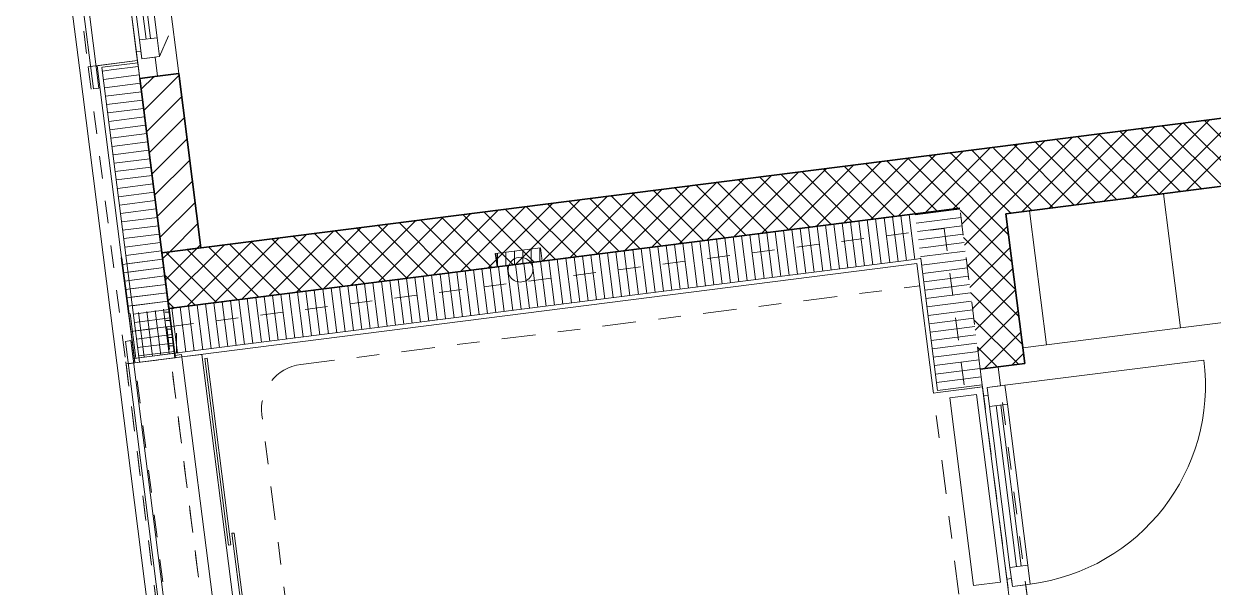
# Model space of a CAD drawing. Header units: metres. Extents: x 2713679.5 to 2713747.3, y 1226017.1 to 1226104.2.
# Drawn here: x 2713685.82 to 2713691.1, y 1226066.87 to 1226069.37 of the extents above; entities that cross this region are included whole.
import ezdxf

# ---------------------------------------------------------------- set-up
doc = ezdxf.new("R2010")
doc.units = ezdxf.units.M
doc.header["$MEASUREMENT"] = 0
doc.linetypes.add('Strich 2_1mm', pattern=[0.15, 0.1, -0.05])
doc.linetypes.add('Strichpunkt 3_1_1mm Achsen', pattern=[0.25, 0.15, -0.05, 0, -0.05])
doc.layers.add('plangrafiken', color=251, linetype='Continuous')
doc.layers.add('waende_stuetzen', color=250, linetype='Continuous')

msp = doc.modelspace()

# ---------------------------------------------------------------- linework, layer by layer
at = {"layer": 'plangrafiken', "color": 7, "linetype": 'Continuous', "lineweight": 13}
for p, q in [((2713685.8573, 1226071.2239), (2713686.1292, 1226069.0811)), ((2713686.154, 1226069.0843), (2713685.8821, 1226071.2271)), ((2713686.1292, 1226069.0811), (2713686.154, 1226069.0843)), ((2713690.8806, 1226068.6156), (2713691.4759, 1226068.6912)), ((2713690.2854, 1226068.5401), (2713690.8806, 1226068.6156)), ((2713690.9562, 1226068.0204), (2713690.8806, 1226068.6156)), ((2713690.1812, 1226068.5269), (2713690.2854, 1226068.5401)), ((2713690.2568, 1226067.9316), (2713690.1812, 1226068.5269)), ((2713690.2854, 1226068.5401), (2713690.361, 1226067.9449)), ((2713687.9236, 1226068.2908), (2713687.9236, 1226068.3512)), ((2713687.9611, 1226068.2955), (2713687.9611, 1226068.356)), ((2713687.9986, 1226068.3003), (2713687.9986, 1226068.3608)), ((2713688.0361, 1226068.305), (2713688.0361, 1226068.3655)), ((2713688.0736, 1226068.3098), (2713688.0736, 1226068.3703)), ((2713688.1111, 1226068.3145), (2713688.1111, 1226068.375)), ((2713686.4466, 1226068.0896), (2713686.4667, 1226068.0896)), ((2713691.5514, 1226068.0959), (2713690.9562, 1226068.0204)), ((2713686.4513, 1226068.0521), (2713686.4715, 1226068.0521)), ((2713686.4561, 1226068.0146), (2713686.4763, 1226068.0146)), ((2713690.9562, 1226068.0204), (2713690.361, 1226067.9449)), ((2713686.2963, 1226067.9633), (2713686.2715, 1226067.9601)), ((2713686.2715, 1226067.9601), (2713686.9866, 1226062.3253)), ((2713687.0114, 1226062.3285), (2713686.2963, 1226067.9633)), ((2713686.4609, 1226067.9771), (2713686.481, 1226067.9771)), ((2713686.4986, 1226067.9083), (2713686.4986, 1226067.9972)), ((2713686.4656, 1226067.9396), (2713686.4858, 1226067.9396)), ((2713690.361, 1226067.9449), (2713690.2568, 1226067.9316)), ((2713686.5222, 1226067.8911), (2713686.6115, 1226067.9025)), ((2713686.6115, 1226067.9025), (2713687.297, 1226062.5008)), ((2713689.9322, 1226067.709), (2713690.0513, 1226067.7241)), ((2713690.038, 1226066.8757), (2713689.9322, 1226067.709)), ((2713690.0513, 1226067.7241), (2713690.157, 1226066.8908)), ((2713690.157, 1226066.8908), (2713690.038, 1226066.8757))]:
    msp.add_line(p, q, dxfattribs=at)
at = {"layer": 'plangrafiken', "color": 7, "linetype": 'Continuous', "lineweight": 18}
for p, q in [((2713687.9155, 1226068.3502), (2713688.1139, 1226068.3754)), ((2713688.1139, 1226068.3754), (2713688.1214, 1226068.3159)), ((2713686.2613, 1226068.2791), (2713686.2893, 1226068.0577)), ((2713688.1214, 1226068.3159), (2713687.923, 1226068.2907)), ((2713686.4899, 1226067.9072), (2713686.4647, 1226068.1056)), ((2713686.3312, 1226067.8871), (2713686.5072, 1226067.9094)), ((2713686.3138, 1226067.8647), (2713686.5097, 1226067.8896))]:
    msp.add_line(p, q, dxfattribs=at)
at = {"layer": 'plangrafiken', "color": 7, "linetype": 'Continuous', "lineweight": 35}
for p, q in [((2713687.9155, 1226068.3502), (2713687.923, 1226068.2907)), ((2713686.4647, 1226068.1056), (2713686.4846, 1226068.1081))]:
    msp.add_line(p, q, dxfattribs=at)
at = {"layer": 'plangrafiken', "color": 7, "linetype": 'Strichpunkt 3_1_1mm Achsen', "lineweight": 18}
for p, q in [((2713687.0506, 1226067.8574), (2713689.7986, 1226068.2061)), ((2713687.5031, 1226062.7034), (2713686.8774, 1226067.6338))]:
    msp.add_line(p, q, dxfattribs=at)
at = {"layer": 'plangrafiken', "color": 7, "linetype": 'Strich 2_1mm', "lineweight": 13}
for p, q in [((2713686.2962, 1226068.0036), (2713686.4549, 1226068.0237)), ((2713686.4549, 1226068.0237), (2713687.1751, 1226062.3492)), ((2713687.0163, 1226062.3291), (2713686.2962, 1226068.0036))]:
    msp.add_line(p, q, dxfattribs=at)
at = {"layer": 'plangrafiken', "color": 7, "linetype": 'Continuous', "lineweight": 18}
for start, end in [(7.2326, 187.2326), (187.2326, 7.2326)]:
    msp.add_arc((2713688.0254, 1226068.2785), 0.055, start, end, dxfattribs=at)
at = {"layer": 'plangrafiken', "color": 7, "linetype": 'Strichpunkt 3_1_1mm Achsen', "lineweight": 18}
msp.add_arc((2713687.0758, 1226067.659), 0.2, 97.2326, 187.2326, dxfattribs=at)
at = {"layer": 'waende_stuetzen', "color": 7, "linetype": 'Continuous', "lineweight": 13}
for p, q in [((2713686.5086, 1226069.1494), (2713686.2417, 1226071.2526)), ((2713686.0782, 1226071.1512), (2713686.325, 1226069.2068)), ((2713685.8203, 1226071.1184), (2713686.067, 1226069.174)), ((2713686.0832, 1226071.1115), (2713686.3199, 1226069.2465)), ((2713686.1909, 1226070.4221), (2713686.3335, 1226069.2986)), ((2713686.2207, 1226070.4258), (2713686.3632, 1226069.3024)), ((2713686.3831, 1226069.3049), (2713686.2405, 1226070.4284)), ((2713686.4128, 1226069.3086), (2713686.2703, 1226070.4321)), ((2713686.4128, 1226069.3086), (2713686.3335, 1226069.2986)), ((2713686.3335, 1226069.2986), (2713686.3442, 1226069.2143)), ((2713686.4235, 1226069.2243), (2713686.4128, 1226069.3086)), ((2713686.3398, 1226069.249), (2713686.3199, 1226069.2465)), ((2713686.3199, 1226069.2465), (2713686.335, 1226069.1274)), ((2713686.3442, 1226069.2143), (2713686.3398, 1226069.249)), ((2713686.325, 1226069.2068), (2713686.4912, 1226067.8973)), ((2713686.3442, 1226069.2143), (2713686.4235, 1226069.2243)), ((2713686.4037, 1226069.2218), (2713686.3442, 1226069.2143)), ((2713686.4144, 1226069.1375), (2713686.4037, 1226069.2218)), ((2713686.067, 1226069.174), (2713686.2332, 1226067.8645)), ((2713686.2332, 1226067.8645), (2713686.937, 1226062.319)), ((2713686.4912, 1226067.8973), (2713686.5209, 1226067.9011)), ((2713686.5209, 1226067.9011), (2713687.2247, 1226062.3555)), ((2713686.6338, 1226067.8851), (2713686.6239, 1226067.8839)), ((2713686.6239, 1226067.8839), (2713686.729, 1226067.0555)), ((2713686.7389, 1226067.0568), (2713686.6338, 1226067.8851)), ((2713690.1771, 1226067.7653), (2713691.06, 1226067.8773)), ((2713690.0672, 1226067.837), (2713690.0823, 1226067.718)), ((2713690.1573, 1226067.7628), (2713690.1466, 1226067.8471)), ((2713690.1771, 1226067.7653), (2713690.0977, 1226067.7552)), ((2713690.0977, 1226067.7552), (2713690.1573, 1226067.7628)), ((2713690.1021, 1226067.7205), (2713690.0977, 1226067.7552)), ((2713690.0977, 1226067.7552), (2713690.1084, 1226067.6709)), ((2713690.1878, 1226067.681), (2713690.1771, 1226067.7653)), ((2713690.0823, 1226067.718), (2713690.1021, 1226067.7205)), ((2713690.0823, 1226067.718), (2713690.1855, 1226066.9045)), ((2713690.1084, 1226067.6709), (2713690.1878, 1226067.681)), ((2713690.1084, 1226067.6709), (2713690.1991, 1226066.9566)), ((2713690.1382, 1226067.6747), (2713690.2288, 1226066.9604)), ((2713690.2487, 1226066.9629), (2713690.158, 1226067.6772)), ((2713690.2784, 1226066.9667), (2713690.1878, 1226067.681)), ((2713686.7545, 1226067.1092), (2713686.7445, 1226067.1079)), ((2713686.7445, 1226067.1079), (2713686.8642, 1226066.1655)), ((2713686.8741, 1226066.1667), (2713686.7545, 1226067.1092)), ((2713686.729, 1226067.0555), (2713686.7389, 1226067.0568)), ((2713690.2784, 1226066.9667), (2713690.1991, 1226066.9566)), ((2713690.1991, 1226066.9566), (2713690.2098, 1226066.8723)), ((2713690.2891, 1226066.8824), (2713690.2784, 1226066.9667)), ((2713690.2054, 1226066.907), (2713690.1855, 1226066.9045)), ((2713690.1855, 1226066.9045), (2713690.2006, 1226066.7854)), ((2713690.2098, 1226066.8723), (2713690.2054, 1226066.907)), ((2713690.2098, 1226066.8723), (2713690.2891, 1226066.8824)), ((2713690.2693, 1226066.8798), (2713690.2098, 1226066.8723)), ((2713690.28, 1226066.7955), (2713690.2693, 1226066.8798))]:
    msp.add_line(p, q, dxfattribs=at)
at = {"layer": 'waende_stuetzen', "color": 7, "linetype": 'Strich 2_1mm', "lineweight": 13}
for p, q in [((2713685.86, 1226071.1235), (2713686.1067, 1226069.1791)), ((2713686.4235, 1226069.2243), (2713686.9276, 1226070.4253)), ((2713686.1067, 1226069.1791), (2713686.2729, 1226067.8696)), ((2713689.8972, 1226068.5412), (2713686.4647, 1226068.1056)), ((2713689.9765, 1226068.5513), (2713689.8972, 1226068.5412)), ((2713690.0672, 1226067.837), (2713689.9765, 1226068.5513)), ((2713686.4748, 1226068.0262), (2713689.9073, 1226068.4618)), ((2713689.9073, 1226068.4618), (2713689.9979, 1226067.7476)), ((2713686.4647, 1226068.1056), (2713686.4748, 1226068.0262)), ((2713686.2729, 1226067.8696), (2713686.9767, 1226062.3241)), ((2713686.2742, 1226067.8597), (2713686.294, 1226067.8622)), ((2713686.2742, 1226067.8597), (2713686.9767, 1226062.3241)), ((2713686.294, 1226067.8622), (2713686.3138, 1226067.8647)), ((2713686.3138, 1226067.8647), (2713686.4726, 1226067.8848)), ((2713687.1751, 1226062.3492), (2713686.4726, 1226067.8848)), ((2713690.28, 1226066.7955), (2713690.1466, 1226067.8471)), ((2713689.9979, 1226067.7476), (2713690.0773, 1226067.7576)), ((2713690.0773, 1226067.7576), (2713690.1906, 1226066.8648))]:
    msp.add_line(p, q, dxfattribs=at)
at = {"layer": 'waende_stuetzen', "color": 7, "linetype": 'Continuous', "lineweight": 18}
for p, q in [((2713686.1067, 1226069.1791), (2713686.1266, 1226069.1816)), ((2713686.1266, 1226069.1816), (2713686.325, 1226069.2068)), ((2713686.1464, 1226069.1841), (2713686.1662, 1226069.1866)), ((2713686.1464, 1226069.1841), (2713686.3138, 1226067.8647)), ((2713686.325, 1226069.2068), (2713686.1662, 1226069.1866)), ((2713686.17, 1226069.177), (2713686.1675, 1226069.1767)), ((2713686.1675, 1226069.1767), (2713686.1763, 1226069.1073)), ((2713686.3262, 1226069.1969), (2713686.17, 1226069.177)), ((2713686.325, 1226069.2068), (2713686.335, 1226069.1274)), ((2713686.325, 1226069.2068), (2713686.3262, 1226069.1969)), ((2713686.3262, 1226069.1969), (2713686.335, 1226069.1274)), ((2713686.1763, 1226069.1073), (2713686.3337, 1226067.8672)), ((2713686.3138, 1226067.8647), (2713689.786, 1226068.3053)), ((2713686.4899, 1226067.9072), (2713689.7835, 1226068.3252)), ((2713689.8012, 1226068.3274), (2713689.7835, 1226068.3252)), ((2713689.786, 1226068.3053), (2713689.8578, 1226067.7399)), ((2713689.8033, 1226068.3277), (2713689.8012, 1226068.3274)), ((2713689.8033, 1226068.3277), (2713689.8776, 1226067.7424)), ((2713686.3113, 1226067.8845), (2713686.2861, 1226068.0829)), ((2713686.3113, 1226067.8845), (2713686.4899, 1226067.9072)), ((2713686.2742, 1226067.8597), (2713686.4924, 1226067.8874)), ((2713686.3138, 1226067.8647), (2713686.3113, 1226067.8845)), ((2713686.3138, 1226067.8647), (2713686.3337, 1226067.8672)), ((2713690.076, 1226067.7676), (2713690.0672, 1226067.837)), ((2713689.8776, 1226067.7424), (2713690.076, 1226067.7676)), ((2713689.8789, 1226067.7325), (2713690.0773, 1226067.7576)), ((2713690.076, 1226067.7676), (2713690.0773, 1226067.7576)), ((2713689.8578, 1226067.7399), (2713689.859, 1226067.7299)), ((2713689.859, 1226067.7299), (2713689.8789, 1226067.7325))]:
    msp.add_line(p, q, dxfattribs=at)
at = {"layer": 'waende_stuetzen', "color": 18, "linetype": 'Continuous', "lineweight": 0, "true_color": 0x000000}
for p, q in [((2713686.209, 1226069.1653), (2713686.3283, 1226069.1804)), ((2713686.1696, 1226069.1603), (2713686.209, 1226069.1653)), ((2713686.1743, 1226069.1231), (2713686.2975, 1226069.1387)), ((2713686.2975, 1226069.1387), (2713686.333, 1226069.1432)), ((2713686.3411, 1226069.0794), (2713686.397, 1226069.1353)), ((2713686.3531, 1226068.9853), (2713686.5096, 1226069.1418)), ((2713686.179, 1226069.0859), (2713686.3378, 1226069.106)), ((2713686.1837, 1226069.0487), (2713686.3425, 1226069.0688)), ((2713686.1885, 1226069.0115), (2713686.3472, 1226069.0316)), ((2713686.365, 1226068.8912), (2713686.5216, 1226069.0477)), ((2713686.1932, 1226068.9743), (2713686.3519, 1226068.9944)), ((2713690.9813, 1226068.6284), (2713691.3276, 1226068.9747)), ((2713686.1979, 1226068.9371), (2713686.3566, 1226068.9572)), ((2713686.2026, 1226068.8999), (2713686.3614, 1226068.92)), ((2713686.377, 1226068.7971), (2713686.5335, 1226068.9536)), ((2713690.4953, 1226068.5667), (2713690.8417, 1226068.9131)), ((2713690.6168, 1226068.5821), (2713690.9632, 1226068.9285)), ((2713690.7383, 1226068.5976), (2713691.0847, 1226068.9439)), ((2713690.8598, 1226068.613), (2713691.2061, 1226068.9593)), ((2713691.1437, 1226068.649), (2713690.8754, 1226068.9174)), ((2713691.2379, 1226068.6609), (2713690.9695, 1226068.9293)), ((2713691.332, 1226068.6729), (2713691.0636, 1226068.9412)), ((2713686.2074, 1226068.8627), (2713686.3661, 1226068.8828)), ((2713686.3889, 1226068.7029), (2713686.5454, 1226068.8595)), ((2713690.1763, 1226068.5659), (2713690.4772, 1226068.8668)), ((2713690.2524, 1226068.5359), (2713690.5987, 1226068.8822)), ((2713690.3739, 1226068.5513), (2713690.7202, 1226068.8977)), ((2713690.7673, 1226068.6012), (2713690.4989, 1226068.8696)), ((2713690.8614, 1226068.6132), (2713690.593, 1226068.8815)), ((2713690.9555, 1226068.6251), (2713690.6871, 1226068.8935)), ((2713691.0496, 1226068.6371), (2713690.7813, 1226068.9054)), ((2713686.2121, 1226068.8255), (2713686.3708, 1226068.8456)), ((2713686.2168, 1226068.7883), (2713686.3755, 1226068.8084)), ((2713689.9496, 1226068.7635), (2713689.9913, 1226068.8052)), ((2713689.9616, 1226068.6693), (2713690.1128, 1226068.8206)), ((2713690.0905, 1226068.7476), (2713690.0283, 1226068.8099)), ((2713690.1338, 1226068.8104), (2713690.1224, 1226068.8218)), ((2713690.1469, 1226068.7973), (2713690.1338, 1226068.8104)), ((2713690.1524, 1226068.7541), (2713690.2343, 1226068.836)), ((2713690.1644, 1226068.66), (2713690.3558, 1226068.8514)), ((2713690.4849, 1226068.5654), (2713690.2165, 1226068.8337)), ((2713690.579, 1226068.5773), (2713690.3107, 1226068.8457)), ((2713690.6731, 1226068.5893), (2713690.4048, 1226068.8576)), ((2713686.2215, 1226068.7511), (2713686.3802, 1226068.7712)), ((2713686.4009, 1226068.6088), (2713686.5574, 1226068.7653)), ((2713689.3382, 1226068.4703), (2713689.6269, 1226068.7589)), ((2713689.4597, 1226068.4857), (2713689.7484, 1226068.7743)), ((2713689.5812, 1226068.5011), (2713689.8698, 1226068.7897)), ((2713689.8754, 1226068.5384), (2713689.6518, 1226068.7621)), ((2713689.7027, 1226068.5165), (2713689.9496, 1226068.7635)), ((2713689.9608, 1226068.5592), (2713689.7459, 1226068.774)), ((2713689.9623, 1226068.6637), (2713689.8401, 1226068.786)), ((2713689.9469, 1226068.7852), (2713689.9342, 1226068.7979)), ((2713690.0473, 1226068.6848), (2713689.9469, 1226068.7852)), ((2713689.9735, 1226068.5752), (2713690.1524, 1226068.7541)), ((2713690.3908, 1226068.5534), (2713690.1469, 1226068.7973)), ((2713686.2262, 1226068.7139), (2713686.385, 1226068.734)), ((2713688.9738, 1226068.424), (2713689.2624, 1226068.7127)), ((2713689.0953, 1226068.4394), (2713689.3839, 1226068.7281)), ((2713689.4048, 1226068.4787), (2713689.1812, 1226068.7024)), ((2713689.2167, 1226068.4549), (2713689.5054, 1226068.7435)), ((2713689.4989, 1226068.4907), (2713689.2753, 1226068.7143)), ((2713689.5931, 1226068.5026), (2713689.3694, 1226068.7262)), ((2713689.6872, 1226068.5146), (2713689.4636, 1226068.7382)), ((2713689.7813, 1226068.5265), (2713689.5577, 1226068.7501)), ((2713690.1623, 1226068.6758), (2713690.0905, 1226068.7476)), ((2713686.231, 1226068.6767), (2713686.3897, 1226068.6968)), ((2713686.2357, 1226068.6395), (2713686.3944, 1226068.6596)), ((2713686.4128, 1226068.5147), (2713686.5693, 1226068.6712)), ((2713688.4879, 1226068.3624), (2713688.7765, 1226068.651)), ((2713688.6093, 1226068.3778), (2713688.898, 1226068.6664)), ((2713688.7308, 1226068.3932), (2713689.0195, 1226068.6818)), ((2713689.0283, 1226068.4309), (2713688.8047, 1226068.6546)), ((2713688.8523, 1226068.4086), (2713689.1409, 1226068.6972)), ((2713689.1225, 1226068.4429), (2713688.8988, 1226068.6665)), ((2713689.2166, 1226068.4548), (2713688.993, 1226068.6785)), ((2713689.3107, 1226068.4668), (2713689.0871, 1226068.6904)), ((2713689.8242, 1226068.5319), (2713689.9616, 1226068.6693)), ((2713690.004, 1226068.622), (2713689.9623, 1226068.6637)), ((2713690.1578, 1226068.5743), (2713690.0473, 1226068.6848)), ((2713690.0671, 1226068.5628), (2713690.1644, 1226068.66)), ((2713690.2966, 1226068.5415), (2713690.1623, 1226068.6758)), ((2713686.2404, 1226068.6022), (2713686.3991, 1226068.6224)), ((2713688.1234, 1226068.3161), (2713688.412, 1226068.6047)), ((2713688.2449, 1226068.3315), (2713688.5335, 1226068.6202)), ((2713688.5577, 1226068.3712), (2713688.3341, 1226068.5948)), ((2713688.3664, 1226068.3469), (2713688.655, 1226068.6356)), ((2713688.6519, 1226068.3832), (2713688.4282, 1226068.6068)), ((2713688.746, 1226068.3951), (2713688.5224, 1226068.6187)), ((2713688.8401, 1226068.4071), (2713688.6165, 1226068.6307)), ((2713688.9342, 1226068.419), (2713688.7106, 1226068.6426)), ((2713690.0637, 1226068.5623), (2713690.004, 1226068.622)), ((2713686.2451, 1226068.565), (2713686.4038, 1226068.5852)), ((2713686.2498, 1226068.5278), (2713686.4086, 1226068.548)), ((2713686.4247, 1226068.4206), (2713686.5813, 1226068.5771)), ((2713687.6375, 1226068.2544), (2713687.9261, 1226068.5431)), ((2713687.759, 1226068.2699), (2713688.0476, 1226068.5585)), ((2713687.8804, 1226068.2853), (2713688.1691, 1226068.5739)), ((2713688.1813, 1226068.3234), (2713687.9576, 1226068.5471)), ((2713688.0019, 1226068.3007), (2713688.2906, 1226068.5893)), ((2713688.2754, 1226068.3354), (2713688.0517, 1226068.559)), ((2713688.3695, 1226068.3473), (2713688.1459, 1226068.571)), ((2713688.4636, 1226068.3593), (2713688.24, 1226068.5829)), ((2713689.7786, 1226068.5221), (2713689.9502, 1226068.5438)), ((2713689.9456, 1226068.5474), (2713689.9682, 1226068.5699)), ((2713689.9502, 1226068.5438), (2713689.9771, 1226068.5472)), ((2713689.9696, 1226068.5504), (2713689.9608, 1226068.5592)), ((2713689.9682, 1226068.5699), (2713689.9735, 1226068.5752)), ((2713690.2086, 1226068.3114), (2713689.9777, 1226068.5423)), ((2713689.9855, 1226068.4811), (2713690.0671, 1226068.5628)), ((2713689.9974, 1226068.387), (2713690.1763, 1226068.5659)), ((2713690.1932, 1226068.4328), (2713690.0637, 1226068.5623)), ((2713690.1778, 1226068.5543), (2713690.1578, 1226068.5743)), ((2713690.2025, 1226068.5296), (2713690.1778, 1226068.5543)), ((2713686.2546, 1226068.4906), (2713686.4133, 1226068.5108)), ((2713687.273, 1226068.2082), (2713687.5617, 1226068.4968)), ((2713687.3945, 1226068.2236), (2713687.6831, 1226068.5122)), ((2713687.516, 1226068.239), (2713687.8046, 1226068.5277)), ((2713687.8048, 1226068.2757), (2713687.5811, 1226068.4993)), ((2713687.8989, 1226068.2876), (2713687.6753, 1226068.5112)), ((2713687.993, 1226068.2996), (2713687.7694, 1226068.5232)), ((2713688.0871, 1226068.3115), (2713687.8635, 1226068.5351)), ((2713689.5164, 1226068.2913), (2713689.4912, 1226068.4897)), ((2713689.5536, 1226068.296), (2713689.5284, 1226068.4944)), ((2713689.5908, 1226068.3007), (2713689.5656, 1226068.4991)), ((2713689.628, 1226068.3054), (2713689.6028, 1226068.5039)), ((2713689.6652, 1226068.3102), (2713689.64, 1226068.5086)), ((2713689.7024, 1226068.3149), (2713689.6772, 1226068.5133)), ((2713689.7396, 1226068.3196), (2713689.7144, 1226068.518)), ((2713689.7768, 1226068.3243), (2713689.7516, 1226068.5227)), ((2713689.7834, 1226068.4849), (2713689.9217, 1226068.5024)), ((2713689.9217, 1226068.5024), (2713689.9818, 1226068.51)), ((2713686.2593, 1226068.4534), (2713686.418, 1226068.4736)), ((2713686.264, 1226068.4162), (2713686.4227, 1226068.4364)), ((2713686.4683, 1226068.3581), (2713686.5932, 1226068.483)), ((2713686.9086, 1226068.1619), (2713687.1972, 1226068.4506)), ((2713687.0301, 1226068.1774), (2713687.3187, 1226068.466)), ((2713687.3342, 1226068.2159), (2713687.1105, 1226068.4396)), ((2713687.1515, 1226068.1928), (2713687.4402, 1226068.4814)), ((2713687.4283, 1226068.2279), (2713687.2047, 1226068.4515)), ((2713687.5224, 1226068.2398), (2713687.2988, 1226068.4635)), ((2713687.6165, 1226068.2518), (2713687.3929, 1226068.4754)), ((2713687.7106, 1226068.2637), (2713687.487, 1226068.4873)), ((2713689.1072, 1226068.2394), (2713689.082, 1226068.4378)), ((2713689.1444, 1226068.2441), (2713689.1192, 1226068.4425)), ((2713689.1816, 1226068.2488), (2713689.1564, 1226068.4472)), ((2713689.2188, 1226068.2535), (2713689.1936, 1226068.4519)), ((2713689.256, 1226068.2582), (2713689.2308, 1226068.4566)), ((2713689.2932, 1226068.263), (2713689.268, 1226068.4614)), ((2713689.3304, 1226068.2677), (2713689.3052, 1226068.4661)), ((2713689.3676, 1226068.2724), (2713689.3424, 1226068.4708)), ((2713689.4048, 1226068.2771), (2713689.3796, 1226068.4755)), ((2713689.442, 1226068.2818), (2713689.4168, 1226068.4802)), ((2713689.4792, 1226068.2866), (2713689.454, 1226068.485)), ((2713689.7881, 1226068.4477), (2713689.8932, 1226068.461)), ((2713689.8647, 1226068.4196), (2713689.9912, 1226068.4356)), ((2713689.8932, 1226068.461), (2713689.9865, 1226068.4728)), ((2713690.0093, 1226068.2929), (2713690.1882, 1226068.4718)), ((2713686.2687, 1226068.379), (2713686.4275, 1226068.3992)), ((2713686.4606, 1226068.1382), (2713686.7113, 1226068.3889)), ((2713686.5441, 1226068.1157), (2713686.8328, 1226068.4043)), ((2713686.5898, 1226068.3735), (2713686.6052, 1226068.3889)), ((2713686.6656, 1226068.1311), (2713686.9542, 1226068.4197)), ((2713686.9577, 1226068.1682), (2713686.734, 1226068.3918)), ((2713686.7871, 1226068.1465), (2713687.0757, 1226068.4352)), ((2713687.0518, 1226068.1801), (2713686.8282, 1226068.4037)), ((2713687.1459, 1226068.1921), (2713686.9223, 1226068.4157)), ((2713687.24, 1226068.204), (2713687.0164, 1226068.4276)), ((2713688.698, 1226068.1874), (2713688.6728, 1226068.3858)), ((2713688.7352, 1226068.1921), (2713688.71, 1226068.3905)), ((2713688.7724, 1226068.1969), (2713688.7472, 1226068.3953)), ((2713688.8096, 1226068.2016), (2713688.7844, 1226068.4)), ((2713688.8468, 1226068.2063), (2713688.8216, 1226068.4047)), ((2713688.884, 1226068.211), (2713688.8588, 1226068.4094)), ((2713688.9212, 1226068.2157), (2713688.896, 1226068.4142)), ((2713688.9584, 1226068.2205), (2713688.9332, 1226068.4189)), ((2713688.9956, 1226068.2252), (2713688.9704, 1226068.4236)), ((2713689.0328, 1226068.2299), (2713689.0076, 1226068.4283)), ((2713689.07, 1226068.2346), (2713689.0448, 1226068.433)), ((2713689.7928, 1226068.4105), (2713689.8647, 1226068.4196)), ((2713689.8361, 1226068.3782), (2713689.9959, 1226068.3984)), ((2713690.224, 1226068.1899), (2713689.9931, 1226068.4208)), ((2713686.2734, 1226068.3418), (2713686.4322, 1226068.362)), ((2713686.4367, 1226068.3264), (2713686.4683, 1226068.3581)), ((2713686.4486, 1226068.2323), (2713686.5898, 1226068.3735)), ((2713686.6753, 1226068.1323), (2713686.4517, 1226068.356)), ((2713686.7694, 1226068.1443), (2713686.5458, 1226068.3679)), ((2713686.8636, 1226068.1562), (2713686.6399, 1226068.3798)), ((2713688.2888, 1226068.1355), (2713688.2636, 1226068.3339)), ((2713688.326, 1226068.1402), (2713688.3008, 1226068.3386)), ((2713688.3632, 1226068.1449), (2713688.338, 1226068.3433)), ((2713688.4004, 1226068.1496), (2713688.3752, 1226068.3481)), ((2713688.4376, 1226068.1544), (2713688.4124, 1226068.3528)), ((2713688.4748, 1226068.1591), (2713688.4496, 1226068.3575)), ((2713688.512, 1226068.1638), (2713688.4868, 1226068.3622)), ((2713688.5492, 1226068.1685), (2713688.524, 1226068.3669)), ((2713688.5864, 1226068.1733), (2713688.5612, 1226068.3717)), ((2713688.6236, 1226068.178), (2713688.5984, 1226068.3764)), ((2713688.6608, 1226068.1827), (2713688.6356, 1226068.3811)), ((2713689.7975, 1226068.3733), (2713689.8361, 1226068.3782)), ((2713689.8023, 1226068.3361), (2713689.8076, 1226068.3367)), ((2713689.8076, 1226068.3367), (2713690.0007, 1226068.3612)), ((2713690.0213, 1226068.1987), (2713690.2002, 1226068.3776)), ((2713686.2583, 1226068.3021), (2713686.4369, 1226068.3248)), ((2713686.2631, 1226068.2649), (2713686.4416, 1226068.2876)), ((2713686.2782, 1226068.3046), (2713686.4369, 1226068.3248)), ((2713686.2829, 1226068.2674), (2713686.4416, 1226068.2876)), ((2713687.8423, 1226068.0788), (2713687.8172, 1226068.2772)), ((2713687.8795, 1226068.0836), (2713687.8544, 1226068.282)), ((2713687.9167, 1226068.0883), (2713687.8916, 1226068.2867)), ((2713687.9539, 1226068.093), (2713687.9288, 1226068.2914)), ((2713687.9911, 1226068.0977), (2713687.966, 1226068.2961)), ((2713688.0283, 1226068.1024), (2713688.0032, 1226068.3008)), ((2713688.0656, 1226068.1072), (2713688.0404, 1226068.3056)), ((2713688.1028, 1226068.1119), (2713688.0776, 1226068.3103)), ((2713688.14, 1226068.1166), (2713688.1148, 1226068.315)), ((2713688.1772, 1226068.1213), (2713688.152, 1226068.3197)), ((2713688.2144, 1226068.126), (2713688.1892, 1226068.3245)), ((2713688.2516, 1226068.1308), (2713688.2264, 1226068.3292)), ((2713689.807, 1226068.2989), (2713690.0054, 1226068.324)), ((2713689.8117, 1226068.2617), (2713690.0101, 1226068.2868)), ((2713690.2394, 1226068.0684), (2713690.0085, 1226068.2993)), ((2713690.0332, 1226068.1046), (2713690.2121, 1226068.2835)), ((2713686.2678, 1226068.2277), (2713686.4463, 1226068.2504)), ((2713686.2876, 1226068.2302), (2713686.4463, 1226068.2504)), ((2713686.5812, 1226068.1204), (2713686.4456, 1226068.2559)), ((2713687.4331, 1226068.0269), (2713687.4079, 1226068.2253)), ((2713687.4703, 1226068.0316), (2713687.4451, 1226068.23)), ((2713687.5075, 1226068.0363), (2713687.4823, 1226068.2347)), ((2713687.5447, 1226068.0411), (2713687.5195, 1226068.2395)), ((2713687.5819, 1226068.0458), (2713687.5568, 1226068.2442)), ((2713687.6191, 1226068.0505), (2713687.594, 1226068.2489)), ((2713687.6563, 1226068.0552), (2713687.6312, 1226068.2536)), ((2713687.6935, 1226068.0599), (2713687.6684, 1226068.2584)), ((2713687.7307, 1226068.0647), (2713687.7056, 1226068.2631)), ((2713687.7679, 1226068.0694), (2713687.7428, 1226068.2678)), ((2713687.8051, 1226068.0741), (2713687.78, 1226068.2725)), ((2713689.8164, 1226068.2245), (2713690.0148, 1226068.2496)), ((2713686.2725, 1226068.1905), (2713686.4511, 1226068.2132)), ((2713686.2772, 1226068.1533), (2713686.4558, 1226068.176)), ((2713686.2923, 1226068.193), (2713686.4511, 1226068.2132)), ((2713686.2971, 1226068.1558), (2713686.4558, 1226068.176)), ((2713687.0239, 1226067.975), (2713686.9987, 1226068.1734)), ((2713687.0611, 1226067.9797), (2713687.0359, 1226068.1781)), ((2713687.0983, 1226067.9844), (2713687.0731, 1226068.1828)), ((2713687.1355, 1226067.9891), (2713687.1103, 1226068.1875)), ((2713687.1727, 1226067.9939), (2713687.1475, 1226068.1923)), ((2713687.2099, 1226067.9986), (2713687.1847, 1226068.197)), ((2713687.2471, 1226068.0033), (2713687.2219, 1226068.2017)), ((2713687.2843, 1226068.008), (2713687.2591, 1226068.2064)), ((2713687.3215, 1226068.0127), (2713687.2963, 1226068.2111)), ((2713687.3587, 1226068.0175), (2713687.3335, 1226068.2159)), ((2713687.3959, 1226068.0222), (2713687.3707, 1226068.2206)), ((2713689.8211, 1226068.1873), (2713690.0195, 1226068.2124)), ((2713689.8259, 1226068.1501), (2713690.0243, 1226068.1752)), ((2713690.2549, 1226067.9469), (2713690.0239, 1226068.1778)), ((2713690.0452, 1226068.0105), (2713690.2241, 1226068.1894)), ((2713686.2819, 1226068.1161), (2713686.4605, 1226068.1388)), ((2713686.3018, 1226068.1186), (2713686.4605, 1226068.1388)), ((2713686.4871, 1226068.1084), (2713686.4611, 1226068.1345)), ((2713686.6147, 1226067.923), (2713686.5895, 1226068.1214)), ((2713686.6519, 1226067.9278), (2713686.6267, 1226068.1262)), ((2713686.6891, 1226067.9325), (2713686.6639, 1226068.1309)), ((2713686.7263, 1226067.9372), (2713686.7011, 1226068.1356)), ((2713686.7635, 1226067.9419), (2713686.7383, 1226068.1403)), ((2713686.8007, 1226067.9466), (2713686.7755, 1226068.145)), ((2713686.8379, 1226067.9514), (2713686.8127, 1226068.1498)), ((2713686.8751, 1226067.9561), (2713686.8499, 1226068.1545)), ((2713686.9123, 1226067.9608), (2713686.8871, 1226068.1592)), ((2713686.9495, 1226067.9655), (2713686.9243, 1226068.1639)), ((2713686.9867, 1226067.9702), (2713686.9615, 1226068.1687)), ((2713689.8306, 1226068.1128), (2713690.029, 1226068.138)), ((2713686.3171, 1226067.8853), (2713686.2919, 1226068.0837)), ((2713686.3065, 1226068.0814), (2713686.4652, 1226068.1016)), ((2713686.3543, 1226067.89), (2713686.3291, 1226068.0884)), ((2713686.3915, 1226067.8947), (2713686.3663, 1226068.0931)), ((2713686.4287, 1226067.8994), (2713686.4035, 1226068.0978)), ((2713686.4659, 1226067.9041), (2713686.4407, 1226068.1026)), ((2713686.5031, 1226067.9089), (2713686.4779, 1226068.1073)), ((2713686.5403, 1226067.9136), (2713686.5151, 1226068.112)), ((2713686.5775, 1226067.9183), (2713686.5523, 1226068.1167)), ((2713689.8353, 1226068.0756), (2713690.0337, 1226068.1008)), ((2713690.0571, 1226067.9164), (2713690.236, 1226068.0953)), ((2713686.3112, 1226068.0442), (2713686.4699, 1226068.0644)), ((2713686.3159, 1226068.007), (2713686.4747, 1226068.0272)), ((2713689.84, 1226068.0384), (2713690.0384, 1226068.0636)), ((2713689.8447, 1226068.0012), (2713690.0432, 1226068.0264)), ((2713690.2371, 1226067.8586), (2713690.0394, 1226068.0563)), ((2713686.3207, 1226067.9698), (2713686.4794, 1226067.99)), ((2713689.8495, 1226067.964), (2713690.0479, 1226067.9892)), ((2713690.0862, 1226067.8394), (2713690.248, 1226068.0011)), ((2713686.3254, 1226067.9326), (2713686.4841, 1226067.9528)), ((2713686.3301, 1226067.8954), (2713686.4888, 1226067.9156)), ((2713689.8542, 1226067.9268), (2713690.0526, 1226067.952)), ((2713689.8589, 1226067.8896), (2713690.0573, 1226067.9148)), ((2713690.143, 1226067.8466), (2713690.0548, 1226067.9348)), ((2713689.8636, 1226067.8524), (2713690.062, 1226067.8776)), ((2713690.2077, 1226067.8548), (2713690.2599, 1226067.907)), ((2713689.8684, 1226067.8152), (2713690.0668, 1226067.8404)), ((2713689.8731, 1226067.778), (2713690.0715, 1226067.8032))]:
    msp.add_line(p, q, dxfattribs=at)
at = {"layer": 'waende_stuetzen', "color": 7, "linetype": 'Continuous', "lineweight": 35}
for p, q in [((2713686.335, 1226069.1274), (2713686.4144, 1226069.1375)), ((2713686.4924, 1226067.8874), (2713686.335, 1226069.1274)), ((2713686.4144, 1226069.1375), (2713686.5086, 1226069.1494)), ((2713686.6068, 1226068.3756), (2713686.5086, 1226069.1494)), ((2713691.6464, 1226069.0152), (2713690.1435, 1226068.8245)), ((2713690.1435, 1226068.8245), (2713686.4332, 1226068.3536)), ((2713690.1812, 1226068.5269), (2713691.6842, 1226068.7176)), ((2713689.9533, 1226068.5483), (2713689.7781, 1226068.5261)), ((2713689.9765, 1226068.5513), (2713689.9533, 1226068.5483)), ((2713686.4647, 1226068.1056), (2713689.7781, 1226068.5261)), ((2713690.2656, 1226067.8622), (2713690.1812, 1226068.5269)), ((2713686.2861, 1226068.0829), (2713686.2547, 1226068.331)), ((2713686.4647, 1226068.1056), (2713686.4332, 1226068.3536)), ((2713686.5454, 1226068.3678), (2713686.6068, 1226068.3756)), ((2713690.1466, 1226067.8471), (2713690.2656, 1226067.8622)), ((2713690.0672, 1226067.837), (2713690.1466, 1226067.8471))]:
    msp.add_line(p, q, dxfattribs=at)
at = {"layer": 'waende_stuetzen', "color": 7, "linetype": 'Strichpunkt 3_1_1mm Achsen', "lineweight": 13}
msp.add_line((2713689.9723, 1226066.8371), (2713689.859, 1226067.7299), dxfattribs=at)
at = {"layer": 'waende_stuetzen', "color": 7, "linetype": 'Continuous', "lineweight": 13}
msp.add_arc((2713690.1771, 1226067.7653), 0.89, 277.2326, 7.2326, dxfattribs=at)

doc.saveas('drawing.dxf')
